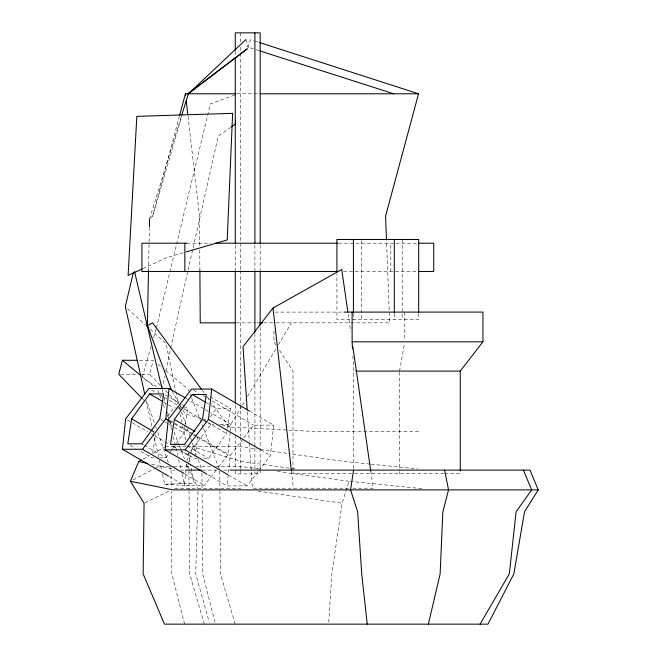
<?xml version="1.0" encoding="UTF-8"?>
<svg xmlns="http://www.w3.org/2000/svg" width="657" height="657" viewBox="0 0 657 657"><rect width="100%" height="100%" fill="white"/><g stroke="black" fill="none" stroke-linecap="round" stroke-linejoin="round"><path stroke-width="0.49" stroke-dasharray="3.29 2.46" d="M293.006 471.611L293.006 473.664L353.712 473.664M293.006 470.584L293.006 371.082L279.406 350.181M390.825 271.464L390.825 243.197M148.515 270.676L149.394 227.979M197.971 491.428L195.745 573.889L209.213 622.179M328.738 622.138L331.859 573.889L342.108 503.18L348.998 481.269L421.843 488.652M216.104 470.149L204.45 485.342L184.379 485.342L186.859 462.043M186.966 461.033L187.615 454.948L190.07 451.753M218.559 466.946L227.757 454.948L230.237 431.649M230.344 430.639L230.993 424.562L210.634 412.703M258.168 471.529L247.131 485.925L227.059 485.925L230.295 455.539L243.18 438.736M258.784 470.732L270.438 455.539L273.673 425.145L250.662 411.742M152.687 452.862L155.471 434.901M176.117 443.721L183.878 432.906L185.118 424.923M185.274 423.929L187.754 407.956L186.03 406.954M194.899 456.443L198.151 435.484M203.621 458.438L208.639 458.438L226.558 433.489L227.182 429.497M227.338 428.504L230.435 408.547L208.047 395.506M399.555 371.082L404.597 342.831M162.213 389.174L164.882 376.149M165.909 371.139L170.426 349.089M170.631 348.087L187.828 271.119M188.362 464.483L190.538 454.595M190.76 453.609L192.287 446.686L241.661 461.493L295.338 468.983M188.05 270.117L218.231 136.204L230.525 127.466M160.292 385.289L149.656 374.301L153.245 360.291L138.315 360.291M150.354 218.157L152.67 216.137L179.336 116.478M151.102 346.428L142.175 377.463L157.696 387.416M153.615 337.698L156.128 328.968M156.407 327.991L210.404 103.773L236.208 94.551M152.67 216.137L182.079 115.32M149.574 218.83L181.389 116.256M241.809 406.001L229.268 427.001L219.643 424.102M242.334 405.123L245.472 399.875M247.558 396.368L275.776 349.113M278.387 344.736L291.453 322.858M167.732 416.275L173.703 407.956L175.706 407.956M159.938 457.855L165.958 457.855L169.547 452.862M170.138 452.032L171.937 449.536M172.528 448.706L175.518 444.551M210.412 416.858L216.383 408.547L230.435 408.547M190.686 450.957L210.922 424.562L213.936 424.562M243.788 437.94L253.602 425.145L273.673 425.145M143.21 459.029L149.402 455.572M152.95 453.601L164.464 447.179M133.067 479.881L154.37 468.769M155.257 468.31L158.805 466.454L168.849 466.454M144.975 502.745L170.22 490.549M142.766 268.656L166.582 257.675L184.19 252.526M162.525 474.297L164.735 484.275L194.258 483.109L190.407 464.056M236.725 93.787L259.096 93.787M186.892 243.197L210.552 243.197M338.486 243.197L417.392 243.197M343.611 271.464L417.392 271.464M274.979 312.1L343.463 312.1M236.109 322.858L255.581 322.858M256.608 322.858L258.653 322.858M263.777 322.858L275.053 322.858M276.08 322.858L389.683 322.858L386.513 240.536M120.789 374.301L136.713 374.301M141.69 374.301L149.656 374.301M176.717 407.956L181.734 407.956M182.736 407.956L187.754 407.956M219.955 424.562L230.993 424.562M165.35 446.686L186.301 446.686M187.302 446.686L240.396 446.686L256.575 448.986M153.919 457.855L151.915 457.855L139.859 450.833M197.601 458.438L194.587 458.438L181.677 450.916M173.867 466.454L189.972 466.454M196.106 466.454L210.437 466.454M215.553 466.454L241.135 466.454L259.277 468.95M169.703 466.24L171.066 470.108L175.049 470.108M181.02 470.108L186.005 470.108M202.348 470.108L216.761 470.108M223.782 470.108L228.915 470.108M354.476 473.664L443.861 473.664M444.888 473.664L460.253 473.664L460.253 471.611M348.645 488.2L252.362 488.2L249.34 442.383M352.743 488.2L373.209 488.2L370.737 470.979M174.721 488.373L240.807 488.66M418.608 431.682L314.793 431.485L229.268 427.001L211.62 403.028M164.735 484.275L184.716 485.433L181.915 473.5M369.998 464.088L344.539 461.493L288.932 453.585M371.016 464.195L417.852 468.967M277.426 471.439L348.998 481.269M260.615 449.56L287.914 453.445M258.029 491.132L342.108 503.18M151.792 464.368L173.826 469.229M206.158 420.045L184.978 413.664L181.956 408.358M259.047 50.646L247.336 46.893L250.777 39.732L253.701 40.677M254.678 40.989L258.579 42.245M193.413 390.094L198.726 393.182M203.144 395.76L211.119 400.4M211.997 400.918L253.602 425.145M206.052 402.527L210.355 405.032M211.217 405.533L216.383 408.547M185.849 398.273L204.442 409.097M205.321 409.615L209.747 412.185M260.698 449.864L270.438 455.539M165.367 394.923L180.864 403.948M181.726 404.449L185.167 406.453M203.317 419.954L206.758 421.958M207.62 422.459L226.558 433.489M151.619 390.02L156.046 392.599M160.472 395.177L163.125 396.721M164.012 397.239L168.438 399.817M169.317 400.335L179.057 406.001M179.944 406.519L183.484 408.58M184.371 409.097L202.956 419.922M203.842 420.439L210.922 424.562M163.371 401.944L167.675 404.449M168.537 404.95L173.703 407.956M170.106 420.48L193.117 433.883M194.004 434.4L230.295 455.539M169.334 420.932L192.353 434.334M193.232 434.852L195.893 436.396M196.78 436.913L227.757 454.948M160.637 419.371L164.078 421.375M164.94 421.876L168.381 423.88M169.243 424.381L173.547 426.894M174.409 427.395L183.878 432.906M184.535 444.403L186.251 445.405M187.114 445.906L208.639 458.438M228.537 475.101L247.131 485.925M152.342 430.902L154.058 431.904M173.062 445.906L177.374 448.411M127.425 419.897L147.784 431.756M151.324 433.817L153.976 435.361M154.863 435.878L169.03 444.124M172.569 446.185L176.109 448.246M180.535 450.825L187.615 454.948M207.587 474.584L227.059 485.925M141.855 443.812L143.571 444.822M144.433 445.323L165.958 457.855M184.978 474.001L204.45 485.342M130.382 445.323L135.556 448.329M169.334 476.58L184.379 485.342M157.918 364.159L161.022 366.737M165.687 370.597L188.239 389.289L191.203 396.894M141.822 376.404L155.044 387.359M127.589 308.683L145.714 325.158M150.239 329.28L166.098 343.693L175.616 390.841M165.252 390.422L168.8 394.085M169.506 394.824L178.014 403.62M142.898 399.218L147.866 404.351L154.346 422.722M201.888 389.806L204.319 393.116M206.758 396.417L209.189 399.727M276.145 345.163L273.969 341.821L273.969 328.5M171.879 390.677L178.934 403.053M179.435 403.94L181.447 407.48M187.927 466.454L198.053 488.373M245.808 39.658L248.88 47.55M191.573 397.846L203.062 427.321M203.432 428.274L219.742 470.108M157.746 390.242L159.232 394.044M159.602 394.997L160.71 397.846M163.306 404.507L165.162 409.262M167.387 414.961L169.235 419.716M169.605 420.669L171.461 425.424M174.056 432.076L179.246 445.389M179.616 446.341L181.102 450.144M181.472 451.096L184.436 458.701M186.662 464.4L188.51 469.155M179.747 407.25L181.11 411.118M181.455 412.087L185.89 424.66M187.253 428.528L190.325 437.233M190.67 438.194L192.033 442.062M192.37 443.032L196.468 454.636M198.176 459.473L201.584 469.139M155.709 426.59L156.391 428.528M157.762 432.396L168.34 462.372M235.14 624.15L220.514 573.889L219.906 491.477M204.278 624.15L189.651 573.889L189.044 491.477M214.979 622.179L202.693 573.889L202.085 491.477M184.617 624.15L171.838 573.889L171.222 491.477M162.304 389.93L163.01 392.911M164.176 397.887L165.81 404.852M167.445 411.816L168.611 416.793M169.547 420.767L171.641 429.719M173.276 436.683L177.71 455.588M178.647 459.572L180.979 469.517M146.141 400.442L151.898 426.385M152.777 430.376L153.442 433.374M154.329 437.365L159.199 459.325M159.421 460.319L161.638 470.305M175.821 391.843L178.252 403.874M179.057 407.89L179.468 409.894M180.281 413.91L181.899 421.934M182.712 425.941L185.545 439.985M188.181 453.026L190.202 463.054M348.153 314.021L350.624 331.235M188.001 116.215L199.523 216.137L199.72 245.899M291.421 470.897L293.383 488.2M247.328 411.832L249.274 441.364M352.891 355.946L353.712 371.082L353.712 468.54M219.75 471.126L219.898 490.459M201.954 473.163L202.077 490.459M188.888 471.126L189.035 490.459M171.066 470.108L171.19 487.404M199.744 250.005L199.884 270.528M418.698 313.52L418.698 319.606L336.918 319.606L336.918 273.961M404.778 312.1L404.778 340.794M402.199 239.477L402.199 319.606M399.555 372.108L399.555 470.584M399.555 471.611L399.555 473.664M394.307 313.52L394.307 319.606M361.309 240.487L361.309 319.606M353.417 313.52L353.417 319.606M260.172 245.16L260.172 269.772M260.172 327.211L260.172 447.212M260.172 448.238L260.172 468.753M260.172 469.78L260.172 473.878L235.263 473.878L235.263 469.78M254.908 245.16L254.908 269.772M254.908 333.362L254.908 447.212M254.908 448.238L254.908 470.806M254.908 471.833L254.908 473.878M240.528 32.85L240.528 43.107M240.528 47.205L240.528 52.338M240.528 53.365L240.528 242.08M240.528 243.106L240.528 269.772M240.528 270.799L240.528 404.137M240.528 405.164L240.528 435.928M240.528 436.954L240.528 468.753M240.528 469.78L240.528 473.878M235.263 51.312L235.263 55.418M235.263 245.16L235.263 269.772M235.263 405.164L235.263 433.883M235.263 434.909L235.263 468.753"/><path stroke-width="0.99" d="M171.378 389.79L147.39 325.568L148.515 270.676M149.41 226.961L149.574 218.83M235.526 120.937L235.452 123.976L231.346 126.891M168.447 476.062L122.416 449.257L125.651 418.87L148.958 388.476L169.03 388.476L184.962 397.756M122.416 449.257L142.487 449.257L165.794 418.87L169.03 388.476M206.7 474.067L165.096 449.84L168.332 419.453L191.639 389.059L211.71 389.059L249.775 411.225M165.096 449.84L185.167 449.84L208.474 419.453L211.71 389.059M353.556 470.108L350.551 489.876L357.63 511.795L361.728 573.889L367.214 624.15M131.671 418.87L127.803 443.82L141.855 443.812L159.774 418.87L163.642 393.921L149.591 393.921L131.671 418.87L152.342 430.902M174.351 419.453L170.483 444.403L184.535 444.403L202.455 419.453L206.323 394.504L192.271 394.504L174.351 419.453L195.014 431.485M133.363 272.474L125.323 306.622L144.811 394.446M428.364 624.15L440.133 573.889L442.851 511.795L448.542 489.876L444.575 470.108M137.321 360.291L122.391 360.291L118.794 374.301L142.191 398.487M179.599 115.492L185.414 93.787L235.707 93.787M259.556 42.557L418.542 93.787L385.577 216.137L386.472 239.518M181.997 114.302L188.362 93.787L245.808 39.658M229.934 470.108L530.027 470.108L538.206 489.876L524.516 511.795L513.848 573.889L488.003 624.15L164.472 624.15L143.136 573.889L144.072 503.18L130.406 481.269L138.775 461.493L141.436 460.015M480.078 624.15L509.315 573.889L516.098 511.795L531.702 489.876L523.366 470.108M460.253 470.584L460.253 371.082L482.936 341.821L482.936 312.1L344.005 312.1M347.857 311.993L341.739 269.46L272.983 308.067L243.033 346.674L247.188 409.796M188.362 93.787L247.27 48.782L202.422 82.692M187.746 93.787L200.796 83.924M147.39 325.568L152.588 322.858L201.28 388.985M141.855 269.074L128.115 275.414L136.82 116.363L232.635 113.333L227.215 239.936L186.145 251.951M260.106 93.787L418.542 93.787M186.892 243.197L141.92 243.197L141.92 271.464L337.558 271.464M215.57 243.197L337.558 243.197M418.386 243.197L433.743 243.197L433.743 271.464L418.386 271.464M235.083 322.858L200.237 322.858L199.884 270.528M259.679 322.858L262.759 322.858M352.127 312.1L352.127 341.821L482.936 341.821M355.766 371.082L460.253 371.082M186.005 470.108L201.329 470.108M538.206 489.876L172.89 489.876L130.406 481.269M138.775 461.493L147.792 463.481M260.024 50.959L393.724 93.787M192.271 394.504L205.189 402.027M208.474 419.453L259.819 449.347M149.591 393.921L162.509 401.443M165.794 418.87L168.447 420.414M185.167 449.84L227.65 474.584M142.487 449.257L184.091 473.483M122.391 360.291L141.05 375.755M146.462 325.847L148.728 327.909M134.521 271.538L162.074 388.936M352.817 346.428L370.737 470.979M185.414 93.787L185.644 95.823M186.235 100.923L187.762 114.178M272.983 308.067L291.421 470.897M352.127 341.821L352.513 348.883M418.698 312.51L418.698 239.477L336.918 239.477L336.918 271.932M394.307 239.477L394.307 312.51M353.417 239.477L353.417 312.51M260.172 243.106L260.172 32.85L235.263 32.85L235.263 50.285M260.172 270.799L260.172 325.158M254.908 32.85L254.908 243.106M254.908 270.799L254.908 332.343M235.263 57.463L235.263 243.106M235.263 270.799L235.263 403.111M184.839 243.197L184.839 271.464"/></g></svg>
